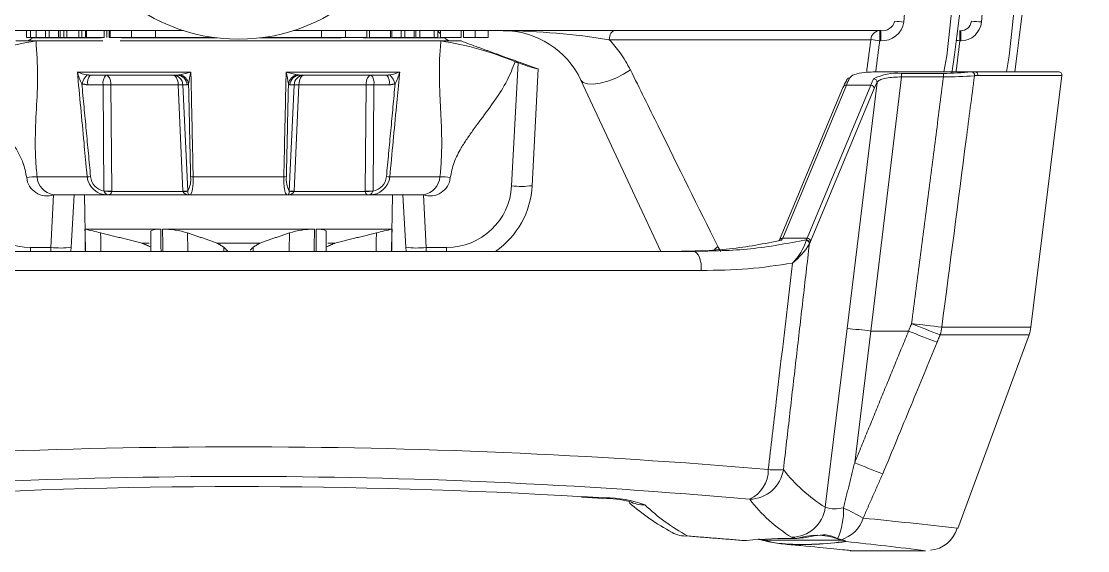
# Model space of a CAD drawing. Extents: x 8 to 113, y 2 to 87.
# Drawn here: x 48.373 to 51.486, y 2.096 to 3.643 of the extents above; entities that cross this region are included whole.
import ezdxf

# ---------------------------------------------------------------- set-up
doc = ezdxf.new("R2010")
doc.units = 0
doc.header["$MEASUREMENT"] = 0
doc.layers.add('OBJECT', color=7, linetype='CONTINUOUS')

msp = doc.modelspace()

# ---------------------------------------------------------------- linework, layer by layer
at = {"layer": 'OBJECT', "linetype": 'Continuous', "lineweight": 15}
for p, q in [((48.8471, 3.6158), (47.1325, 3.6158)), ((48.3882, 3.5958), (48.3882, 3.6158)), ((48.4002, 3.5958), (48.4002, 3.6158)), ((48.4168, 3.5958), (48.4168, 3.6158)), ((48.4441, 3.5958), (48.4441, 3.6158)), ((48.4545, 3.5958), (48.4545, 3.6158)), ((48.4817, 3.5958), (48.4817, 3.6158)), ((48.4869, 3.5958), (48.4869, 3.6158)), ((48.4977, 3.5958), (48.4977, 3.6158)), ((48.5065, 3.5958), (48.5065, 3.6158)), ((48.5414, 3.5958), (48.5414, 3.6158)), ((48.5501, 3.5958), (48.5501, 3.6158)), ((48.561, 3.5958), (48.561, 3.6158)), ((48.5636, 3.5958), (48.5636, 3.6158)), ((48.6155, 3.5958), (48.6155, 3.6158)), ((48.6233, 3.5958), (48.6233, 3.6158)), ((48.6298, 3.5958), (48.6298, 3.6158)), ((48.6322, 3.6158), (48.6322, 3.5958)), ((48.6947, 3.5958), (48.6947, 3.6158)), ((48.7652, 3.5958), (48.7652, 3.6158)), ((50.882, 3.6158), (49.1673, 3.6158)), ((49.2493, 3.5958), (49.2493, 3.6158)), ((49.3197, 3.5958), (49.3197, 3.6158)), ((49.3822, 3.5958), (49.3822, 3.6158)), ((49.3898, 3.5958), (49.3898, 3.6158)), ((49.4508, 3.5958), (49.4508, 3.6158)), ((49.4548, 3.5958), (49.4548, 3.6158)), ((49.4821, 3.5958), (49.4821, 3.6158)), ((49.4925, 3.5958), (49.4925, 3.6158)), ((49.5198, 3.5958), (49.5198, 3.6158)), ((49.5251, 3.5958), (49.5251, 3.6158)), ((49.5362, 3.5958), (49.5362, 3.6158)), ((49.5783, 3.5958), (49.5783, 3.6158)), ((49.5887, 3.5958), (49.5887, 3.6158)), ((49.5966, 3.6064), (49.5887, 3.6143)), ((49.5966, 3.5958), (49.5966, 3.6158)), ((49.6577, 3.5958), (49.6577, 3.6158)), ((49.6643, 3.5958), (49.6643, 3.6158)), ((49.6984, 3.5958), (49.6984, 3.6158)), ((49.7357, 3.5958), (49.7357, 3.6158)), ((49.78, 3.6158), (49.7608, 3.6158)), ((49.78, 3.6158), (49.7608, 3.6158)), ((49.78, 3.6158), (49.7608, 3.6158)), ((50.8791, 3.6158), (50.8791, 3.5863)), ((50.882, 3.5863), (50.882, 3.6158)), ((51.113, 3.6158), (51.113, 3.5863)), ((51.1155, 3.6158), (51.1155, 3.5863)), ((48.3572, 3.5858), (48.4161, 3.5858)), ((48.3882, 3.5958), (48.4002, 3.5958)), ((48.4002, 3.5958), (48.4168, 3.5958)), ((48.4072, 3.5958), (48.406, 3.5946)), ((48.406, 3.5946), (48.6062, 3.5946)), ((48.6113, 3.5858), (48.4161, 3.5858)), ((48.4168, 3.5958), (48.4441, 3.5958)), ((48.4441, 3.5958), (48.4545, 3.5958)), ((48.4545, 3.5958), (48.4817, 3.5958)), ((48.4817, 3.5958), (48.4869, 3.5958)), ((48.4869, 3.5958), (48.4977, 3.5958)), ((48.4977, 3.5958), (48.5065, 3.5958)), ((48.5065, 3.5958), (48.5414, 3.5958)), ((48.5414, 3.5958), (48.5501, 3.5958)), ((48.5501, 3.5958), (48.561, 3.5958)), ((48.561, 3.5958), (48.5636, 3.5958)), ((48.5636, 3.5958), (48.6155, 3.5958)), ((48.6298, 3.5958), (48.6322, 3.5958)), ((48.6947, 3.5958), (48.6322, 3.5958)), ((49.5983, 3.5858), (48.6619, 3.5858)), ((48.6657, 3.5946), (48.9443, 3.5946)), ((48.7652, 3.5958), (48.6947, 3.5958)), ((48.9349, 3.5958), (48.7652, 3.5958)), ((49.0702, 3.5946), (49.3069, 3.5946)), ((49.2493, 3.5958), (49.0795, 3.5958)), ((49.3197, 3.5958), (49.2493, 3.5958)), ((49.3822, 3.5958), (49.3197, 3.5958)), ((49.3714, 3.5946), (49.6084, 3.5946)), ((49.3898, 3.5958), (49.4508, 3.5958)), ((49.4548, 3.5958), (49.4821, 3.5958)), ((49.4821, 3.5958), (49.4925, 3.5958)), ((49.4925, 3.5958), (49.5198, 3.5958)), ((49.5251, 3.5958), (49.5362, 3.5958)), ((49.5362, 3.5958), (49.5783, 3.5958)), ((49.5783, 3.5958), (49.5887, 3.5958)), ((49.5966, 3.5958), (49.6577, 3.5958)), ((49.6572, 3.5858), (49.5983, 3.5858)), ((49.6084, 3.5946), (49.6072, 3.5958)), ((50.8531, 3.5894), (50.0895, 3.5894)), ((50.882, 3.5863), (50.8791, 3.5863)), ((51.1155, 3.5863), (51.113, 3.5863)), ((49.8233, 3.5221), (49.8044, 3.1622)), ((49.8785, 3.5052), (49.8326, 3.522)), ((48.5368, 3.4946), (48.8682, 3.4946)), ((49.1462, 3.4946), (49.4777, 3.4946)), ((49.8643, 3.1627), (49.8822, 3.5039)), ((49.8822, 3.5039), (49.8785, 3.5052)), ((50.936, 3.4958), (51.1568, 3.4958)), ((50.943, 3.4907), (51.0652, 3.4907)), ((50.943, 3.4907), (50.943, 3.4806)), ((51.0652, 3.4907), (51.0652, 3.4806)), ((51.1374, 3.4958), (51.1658, 3.4958)), ((51.1568, 3.4958), (51.4009, 3.4958)), ((51.2799, 3.4958), (51.3304, 3.4958)), ((48.6122, 3.4574), (48.5669, 3.4574)), ((48.8282, 3.4858), (48.5747, 3.4858)), ((48.6145, 3.1468), (48.6122, 3.4574)), ((48.6349, 3.4574), (48.831, 3.4574)), ((48.6349, 3.4574), (48.6372, 3.1468)), ((48.845, 3.1468), (48.831, 3.4574)), ((48.845, 3.4574), (48.8589, 3.1468)), ((48.8571, 3.4574), (48.845, 3.4574)), ((49.1555, 3.1468), (49.1695, 3.4574)), ((49.1695, 3.4574), (49.1574, 3.4574)), ((49.1834, 3.4574), (49.1695, 3.1468)), ((49.1834, 3.4574), (49.3795, 3.4574)), ((49.4398, 3.4858), (49.1863, 3.4858)), ((49.3772, 3.1468), (49.3795, 3.4574)), ((49.4023, 3.4574), (49.4, 3.1468)), ((49.4475, 3.4574), (49.4023, 3.4574)), ((50.24, 2.9708), (50.0065, 3.4714)), ((50.7819, 3.4568), (50.5958, 3.0097)), ((50.6668, 3.0097), (50.853, 3.4568)), ((50.853, 3.4568), (50.7819, 3.4568)), ((50.7838, 2.7451), (50.8712, 3.4642)), ((50.943, 3.4806), (50.8527, 2.7378)), ((51.0652, 3.4806), (50.943, 3.4806)), ((51.4108, 3.4846), (51.1657, 3.4846)), ((51.3206, 2.7493), (51.4108, 3.4846)), ((50.7727, 3.4515), (50.5865, 3.0043)), ((50.8628, 3.4464), (50.6767, 2.9993)), ((48.4192, 3.1885), (48.5655, 3.1885)), ((48.8749, 3.1885), (49.1395, 3.1885)), ((49.449, 3.1885), (49.5952, 3.1885)), ((48.6372, 3.1453), (48.8451, 3.1453)), ((49.1694, 3.1453), (49.3772, 3.1453)), ((48.4593, 2.9821), (48.4674, 3.1362)), ((48.6214, 3.1358), (48.4743, 3.1358)), ((48.5272, 3.1358), (48.5192, 2.9826)), ((48.5572, 3.1358), (48.5601, 2.9708)), ((48.8709, 3.1358), (48.6214, 3.1358)), ((49.1436, 3.1358), (48.8709, 3.1358)), ((49.393, 3.1358), (49.1436, 3.1358)), ((49.5401, 3.1358), (49.393, 3.1358)), ((49.4543, 2.9708), (49.4572, 3.1358)), ((49.4872, 3.1358), (49.4953, 2.9826)), ((49.5552, 2.9821), (49.5471, 3.1362)), ((48.7807, 3.0358), (48.559, 3.0358)), ((48.751, 3.0286), (48.7513, 2.9708)), ((49.2289, 3.0358), (48.7855, 3.0358)), ((49.4555, 3.0358), (49.2338, 3.0358)), ((49.2631, 2.9708), (49.2634, 3.0286)), ((48.7463, 2.9949), (48.7257, 2.9949)), ((49.0693, 2.9949), (48.9452, 2.9949)), ((49.2887, 2.9949), (49.2684, 2.9949)), ((50.5958, 3.0097), (50.6668, 3.0097)), ((47.6804, 2.9708), (50.335, 2.9708)), ((47.9455, 2.9708), (48.4852, 2.9708)), ((48.3998, 2.9821), (48.4593, 2.9821)), ((48.3998, 2.9821), (48.3998, 2.9708)), ((48.4593, 2.9821), (48.4593, 2.9708)), ((48.4852, 2.9708), (48.8735, 2.9708)), ((48.5174, 2.9708), (48.5601, 2.9708)), ((48.9641, 2.9708), (48.9641, 2.9832)), ((49.0504, 2.9708), (49.0504, 2.9832)), ((49.142, 2.9708), (49.5302, 2.9708)), ((49.4543, 2.9708), (49.4971, 2.9708)), ((49.5302, 2.9708), (50.07, 2.9708)), ((49.6147, 2.9821), (49.5552, 2.9821)), ((49.5552, 2.9821), (49.5552, 2.9708)), ((49.6147, 2.9821), (49.6147, 2.9708)), ((49.7578, 2.9708), (50.1139, 2.9708)), ((50.1139, 2.9708), (50.1935, 2.9708)), ((50.1147, 2.9708), (50.2178, 2.9708)), ((50.141, 2.9708), (50.2801, 2.9708)), ((50.1935, 2.9708), (50.24, 2.9708)), ((50.2178, 2.9708), (50.24, 2.9708)), ((50.3967, 2.9761), (50.4064, 2.9845)), ((50.3583, 2.9147), (47.6572, 2.9147)), ((50.7202, 2.2226), (50.7838, 2.7451)), ((51.0603, 2.7493), (51.3206, 2.7493)), ((50.8527, 2.7378), (50.806, 2.353)), ((50.8527, 2.7378), (50.9633, 2.7378)), ((51.3152, 2.7269), (51.0555, 2.7269)), ((51.1069, 2.1609), (51.3152, 2.7269)), ((50.0086, 2.2525), (50.0713, 2.2489)), ((50.0106, 2.2523), (50.0708, 2.2487)), ((50.0713, 2.2492), (50.0776, 2.2499)), ((50.4901, 2.1258), (50.4902, 2.1258)), ((50.4902, 2.1258), (50.4905, 2.1258)), ((50.4903, 2.1258), (50.4905, 2.1258)), ((50.5406, 2.1258), (50.5405, 2.1259)), ((50.5414, 2.1268), (50.7728, 2.1268)), ((50.7734, 2.1268), (50.5416, 2.1268)), ((50.7747, 2.1259), (50.7748, 2.1258)), ((50.7928, 2.0958), (51.0128, 2.0958))]:
    msp.add_line(p, q, dxfattribs=at)
at = {"layer": 'OBJECT', "linetype": 'Continuous', "lineweight": 15, "flags": 128}
for points in [[(51.0663, 3.4958), (51.075, 3.5426), (51.0833, 3.6228), (51.1002, 3.7837)], [(51.2488, 3.4958), (51.2574, 3.5426), (51.2658, 3.6228), (51.2826, 3.7837)], [(50.0895, 3.5894), (50.0901, 3.5947), (50.0911, 3.5998), (50.0926, 3.6043), (50.0946, 3.6083), (50.0968, 3.6115), (50.0993, 3.6138), (50.102, 3.6153), (50.1047, 3.6158)], [(51.1031, 3.5875), (51.1078, 3.5869), (51.113, 3.5863)], [(50.0065, 3.4714), (50.0134, 3.4642), (50.0256, 3.4602), (50.0424, 3.4595), (50.0627, 3.4623), (50.0851, 3.4684), (50.1084, 3.4774), (50.1309, 3.4886), (50.1513, 3.5015)], [(48.6199, 3.4858), (48.6228, 3.4852), (48.6255, 3.4836), (48.628, 3.481), (48.6303, 3.4775), (48.6321, 3.4733), (48.6336, 3.4683), (48.6345, 3.463), (48.6349, 3.4574)], [(48.831, 3.4574), (48.8306, 3.463), (48.8297, 3.4683), (48.8282, 3.4733), (48.8264, 3.4775), (48.8241, 3.481), (48.8216, 3.4836), (48.8189, 3.4852), (48.816, 3.4858)], [(49.1984, 3.4858), (49.1956, 3.4852), (49.1929, 3.4836), (49.1903, 3.481), (49.1881, 3.4775), (49.1862, 3.4733), (49.1848, 3.4683), (49.1839, 3.463), (49.1834, 3.4574)], [(49.3795, 3.4574), (49.3799, 3.463), (49.3809, 3.4683), (49.3823, 3.4733), (49.3842, 3.4775), (49.3864, 3.481), (49.3889, 3.4836), (49.3917, 3.4852), (49.3945, 3.4858)], [(50.5859, 3.002), (50.5862, 3.0034), (50.5865, 3.0043)], [(48.5192, 2.9826), (48.5175, 2.9714), (48.5174, 2.9708)], [(49.4953, 2.9826), (49.4969, 2.9714), (49.4971, 2.9708)], [(50.335, 2.9708), (50.3399, 2.9697), (50.3446, 2.9664), (50.3489, 2.961), (50.3526, 2.9539), (50.3554, 2.9453), (50.3574, 2.9356), (50.3583, 2.9252), (50.3583, 2.9147)]]:
    msp.add_lwpolyline(points, dxfattribs=at)
at = {"layer": 'OBJECT', "linetype": 'Continuous', "lineweight": 15}
for centre, radius, start, end in [((-46.5877, 16.4877), 98.5383, 352.421371, 353.431473), ((-97.4001, 22.7685), 149.9174, 352.613859, 353.276231), ((49.0072, 4.1158), 0.525, 181.6772, 358.3204), ((50.8869, 3.653), 0.0375, 262.4125, 344.8625), ((50.8594, 2.673), 0.9722, 84.6847, 86.2429), ((51.1161, 3.6464), 0.0307, 268.8357, 353.8672), ((51.1178, 3.0288), 0.6151, 84.5615, 87.3104), ((49.7553, 1.4947), 2.1212, 80.9361, 89.3339), ((49.78, 3.3658), 0.25, 25, 90), ((50.8808, 3.5881), 0.0278, 93.4847, 177.1677), ((50.8857, 3.6507), 0.0645, 266.6759, 351.423), ((51.1159, 3.6467), 0.0604, 269.5871, 354.6774), ((48.5588, 2.6597), 0.937, 98.7588, 112.5449), ((48.3848, 3.6158), 0.03, 270, 315), ((49.456, 2.661), 0.9356, 67.4449, 81.2513), ((49.6297, 3.6158), 0.03, 225, 270), ((50.409, 5.5054), 2.0616, 248.6122, 250.0882), ((50.7478, 2.6042), 0.9909, 82.3835, 83.9005), ((50.7278, 6.1386), 2.7656, 250.0635, 251.1133), ((50.1383, 4.3844), 0.9181, 249.9345, 253.5613), ((48.6041, 3.6808), 0.1981, 250.1128, 258.7908), ((48.6859, 3.5323), 0.1538, 194.2059, 207.8948), ((48.6038, 3.4458), 0.0558, 133.185, 164.916), ((48.5612, 4.6697), 1.2146, 283.0618, 284.6445), ((48.8301, 3.4552), 0.0318, 9.3448, 79.9184), ((49.2971, 3.3925), 0.4408, 166.6165, 171.1505), ((48.7174, 3.3925), 0.4408, 8.8495, 13.3835), ((49.4533, 4.6697), 1.2146, 255.3555, 256.9382), ((49.1844, 3.4552), 0.0318, 100.0816, 170.6552), ((49.4103, 3.6808), 0.1981, 281.2092, 289.8872), ((49.4106, 3.4458), 0.0558, 15.084, 46.815), ((49.3286, 3.5323), 0.1538, 332.1052, 345.7941), ((50.9297, 3.3391), 0.1522, 84.9853, 116.6944), ((51.0496, 4.4779), 0.9873, 270.9011, 275.6481), ((51.1459, 3.4856), 0.00985, 351.8397, 84.8762), ((51.1562, 3.4861), 0.00967, 350.6544, 86.2787), ((51.4009, 3.4858), 0.01, 353, 90), ((48.5998, 3.4637), 0.0335, 138.6479, 190.8407), ((48.6451, 3.4637), 0.0335, 138.6479, 190.8407), ((48.6236, 2.9601), 0.4974, 88.6905, 91.3095), ((48.8155, 3.4563), 0.0294, 1.9565, 89.0585), ((48.8277, 3.4563), 0.0294, 1.9565, 89.0585), ((48.838, 3.2803), 0.1772, 87.7427, 92.2573), ((49.1868, 3.4563), 0.0294, 90.9415, 178.0435), ((49.1989, 3.4563), 0.0294, 90.9415, 178.0435), ((49.1765, 3.2803), 0.1772, 87.7427, 92.2573), ((49.3909, 2.9601), 0.4974, 88.6905, 91.3095), ((49.3694, 3.4637), 0.0335, 349.1593, 41.3521), ((49.4146, 3.4637), 0.0335, 349.1593, 41.3521), ((50.9484, 3.3771), 0.1903, 151.0848, 157.8619), ((50.7811, 3.4477), 0.00921, 84.7775, 155.6643), ((50.7911, 3.4683), 0.00933, 86.5384, 174.4818), ((50.964, 3.3843), 0.196, 151.575, 158.2662), ((51.0476, 3.3787), 0.2097, 152.6532, 158.1251), ((50.8526, 3.4466), 0.0102, 358.7677, 87.9095), ((50.861, 3.4648), 0.0102, 356.6195, 88.0996), ((51.0512, 3.3692), 0.2036, 152.1762, 157.7199), ((51.0712, 4.4874), 1.0068, 269.6571, 274.8141), ((48.4162, 2.9934), 0.1951, 89.1184, 98.0518), ((48.4479, 3.1922), 0.0593, 185.4145, 289.1834), ((48.4763, 3.1928), 0.0573, 184.3063, 260.97), ((48.5633, 3.2906), 0.1021, 271.2486, 276.8051), ((48.6245, 3.1952), 0.0594, 186.4914, 271.842), ((48.6237, 3.1946), 0.0487, 186.4415, 259.0672), ((48.8013, 3.1804), 0.0667, 329.7731, 7.5255), ((48.8737, 3.2162), 0.0277, 256.9044, 272.4477), ((49.1407, 3.2162), 0.0277, 267.5523, 283.0956), ((49.2206, 3.1819), 0.0739, 174.3737, 208.3276), ((49.3899, 3.1952), 0.0594, 268.158, 353.5086), ((49.3907, 3.1946), 0.0487, 280.9328, 353.5585), ((49.4512, 3.2906), 0.1021, 263.1949, 268.7514), ((49.5381, 3.1928), 0.0573, 279.0315, 355.6923), ((49.5665, 3.1922), 0.0593, 250.8508, 354.5513), ((49.5982, 2.9934), 0.1951, 81.9482, 90.8816), ((48.3998, 3.1721), 0.19, 183, 270), ((48.6259, 2.6496), 0.4974, 88.6905, 91.3095), ((48.609, 2.8089), 0.3376, 85.2146, 89.0341), ((48.852, 2.9698), 0.1772, 87.7427, 92.2573), ((48.9183, 2.3338), 0.8148, 94.1836, 95.1583), ((48.8634, 3.1581), 0.0224, 215.0588, 274.4036), ((49.1509, 3.1584), 0.0227, 265.959, 324.5785), ((49.1625, 2.9698), 0.1772, 87.7427, 92.2573), ((49.0961, 2.3338), 0.8148, 84.8417, 85.8164), ((49.3886, 2.6496), 0.4974, 88.6905, 91.3095), ((49.4054, 2.8089), 0.3376, 90.9659, 94.7854), ((49.6147, 3.1721), 0.19, 270, 357), ((49.6147, 3.1758), 0.25, 304.9152, 357), ((49.8322, 3.4088), 0.2482, 263.5663, 277.4335), ((48.6266, 3.1255), 0.0103, 88.3387, 91.1001), ((49.3878, 3.1255), 0.0103, 88.8999, 91.6613), ((48.1991, 1.4444), 1.6315, 75.6078, 77.2583), ((48.7862, 2.7933), 0.2424, 72.6544, 90.1654), ((49.2283, 2.7928), 0.2429, 89.8529, 107.3273), ((49.8083, 1.4733), 1.6018, 102.7264, 104.4075), ((50.5949, 3.0005), 0.00921, 84.7775, 155.6643), ((50.5071, 3.0529), 0.1652, 315.2396, 342.2351), ((50.5024, 3.0945), 0.1995, 307.6826, 329.1665), ((50.6635, 2.9924), 0.0102, 359.3462, 85.2479), ((50.6642, 2.9944), 0.0102, 358.1906, 87.9347), ((50.6665, 2.9995), 0.0102, 358.7677, 87.9095), ((48.4871, 3.2287), 0.2482, 263.5663, 277.4335), ((49.5274, 3.2287), 0.2482, 262.5665, 276.4337), ((50.6807, 1.4441), 1.3051, 82.4274, 85.4721), ((51.393, 5.9327), 3.2007, 262.4457, 264.0336), ((52.2226, 5.814), 3.3004, 247.7371, 249.291), ((50.9503, 2.7612), 0.1106, 341.9536, 353.8113), ((51.2213, 2.7615), 0.1, 339.8, 353), ((52.2171, 5.7981), 3.3072, 247.7219, 249.2715), ((49.0077, -15.6612), 18.0606, 85.0888, 94.9112), ((52.1257, 5.5263), 3.4368, 247.4171, 248.8858), ((49.0077, -14.401), 16.7138, 84.87971, 95.12029), ((50.4584, 2.3324), 0.0955, 295.4103, 0.3891), ((50.4979, 2.3472), 0.101, 270.8676, 351.9948), ((50.5759, 2.509), 0.1773, 262.8774, 277.1226), ((50.962, 2.6133), 0.4594, 217.577, 238.2489), ((49.0069, -14.809), 17.0921, 86.62259, 93.40874), ((50.0598, 1.8186), 0.4307, 77.9358, 88.4602), ((50.0838, 1.9433), 0.3067, 69.0987, 91.1657), ((50.8651, 2.5258), 0.4603, 217.4061, 238.0908), ((50.5759, 2.7202), 0.6461, 228.4555, 242.0769), ((50.1915, 2.3276), 0.0978, 244.1382, 271.0296), ((50.6303, 2.6988), 0.6411, 227.0201, 240.8627), ((50.6206, 2.2354), 0.1004, 270.6214, 352.6578), ((50.7493, 2.3132), 0.0951, 252.2305, 284.575), ((50.5752, 2.2124), 0.1982, 335.6676, 2.5322), ((50.4414, 1.5136), 0.7815, 60.113, 64.8732), ((50.74, 2.2197), 0.0952, 285.3477, 342.5386), ((48.9416, -16.5674), 18.8534, 83.40922, 84.24893), ((50.3125, 2.2156), 0.077, 239.4182, 274.1966), ((51.0188, 2.1872), 0.0904, 275.1359, 343.4201), ((50.6165, 0.7683), 1.3633, 89.1507, 95.3114), ((50.5405, 2.1268), 0.000928, 274.9576, 1.4457), ((50.6485, 3.1308), 1.0169, 267.4608, 277.473), ((50.6596, 2.8589), 0.7451, 265.6887, 279.2777), ((50.6951, 1.9564), 0.1846, 70.784, 108.4142), ((50.775, 2.1267), 0.000923, 250.2229, 279.1686), ((50.7751, 2.1267), 0.000925, 249.708, 279.086), ((48.9811, -14.5517), 16.7711, 83.04062, 83.83985)]:
    msp.add_arc(centre, radius, start, end, dxfattribs=at)
for centre, major_axis, ratio, start_param, end_param in [((50.6297, 3.4708), (0.0641, 0.4999), 0.123247, 3.518726, 3.554624), ((50.7008, 3.4708), (0.0641, 0.4999), 0.123247, 3.527575, 3.554624), ((50.7106, 3.4696), (0.064, 0.5099), 0.120906, 3.526962, 3.554011)]:
    msp.add_ellipse(centre, major_axis=major_axis, ratio=ratio, start_param=start_param, end_param=end_param, dxfattribs=at)
for points, knots in [([(51.0906, 5.2158), (51.0557, 4.8259), (51.0088, 4.301), (50.9616, 3.7761), (50.9495, 3.6411)], [0, 0, 0, 0, 0.742768, 1, 1, 1, 1]), ([(48.4161, 3.5858), (48.4184, 3.552), (48.423, 3.4823), (48.4167, 3.3848), (48.4134, 3.3058), (48.4144, 3.2398), (48.4177, 3.2053), (48.4192, 3.1885)], [0, 0, 0, 0, 0.239384, 0.493145, 0.754611, 0.880287, 1, 1, 1, 1]), ([(49.5952, 3.1885), (49.5961, 3.1965), (49.5978, 3.2134), (49.6005, 3.2548), (49.6009, 3.3126), (49.5978, 3.3773), (49.5948, 3.4362), (49.5933, 3.4859), (49.5937, 3.5351), (49.5968, 3.569), (49.5983, 3.5858)], [0, 0, 0, 0, 0.057194, 0.119847, 0.300985, 0.50649, 0.642071, 0.760177, 0.881305, 1, 1, 1, 1]), ([(49.6643, 3.5958), (49.6655, 3.5958), (49.668, 3.5958), (49.6759, 3.5958), (49.6868, 3.5958), (49.6946, 3.5958), (49.6984, 3.5958)], [0, 0, 0, 0, 0.280748, 0.560276, 0.780036, 1, 1, 1, 1]), ([(49.6984, 3.5958), (49.7045, 3.5958), (49.7136, 3.5958), (49.7229, 3.5958), (49.7332, 3.5958), (49.7346, 3.5958), (49.7357, 3.5958)], [0, 0, 0, 0, 0.249373, 0.37504, 0.500926, 1, 1, 1, 1]), ([(50.0895, 3.5894), (50.1006, 3.577), (50.1243, 3.5506), (50.1419, 3.5185), (50.1513, 3.5015)], [0, 0, 0, 0, 0.468953, 1, 1, 1, 1]), ([(48.3889, 3.1866), (48.3859, 3.2014), (48.3806, 3.2276), (48.3634, 3.2624), (48.345, 3.2931), (48.3232, 3.3244), (48.2975, 3.3591), (48.2689, 3.3974), (48.2402, 3.4396), (48.2156, 3.4816), (48.2047, 3.5113), (48.1996, 3.5251)], [0, 0, 0, 0, 0.115434, 0.204199, 0.296296, 0.390311, 0.496175, 0.628006, 0.757037, 0.887489, 1, 1, 1, 1]), ([(49.8149, 3.5251), (49.8076, 3.5064), (49.7921, 3.4668), (49.7559, 3.4117), (49.7213, 3.365), (49.6936, 3.3277), (49.6742, 3.3), (49.6545, 3.2687), (49.6348, 3.2317), (49.6286, 3.2014), (49.6256, 3.1866)], [0, 0, 0, 0, 0.15382, 0.32546, 0.503781, 0.600006, 0.681858, 0.763121, 0.884543, 1, 1, 1, 1]), ([(48.5655, 3.1885), (48.5649, 3.1951), (48.5618, 3.2282), (48.5522, 3.3302), (48.5432, 3.4256), (48.5368, 3.4946)], [0, 0, 0, 0, 0.064852, 0.324258, 1, 1, 1, 1]), ([(48.8682, 3.4946), (48.8684, 3.4879), (48.8691, 3.4549), (48.8713, 3.3528), (48.8734, 3.2574), (48.8749, 3.1885)], [0, 0, 0, 0, 0.064852, 0.324258, 1, 1, 1, 1]), ([(49.1395, 3.1885), (49.1397, 3.1951), (49.1404, 3.2282), (49.1426, 3.3302), (49.1447, 3.4256), (49.1462, 3.4946)], [0, 0, 0, 0, 0.064852, 0.324258, 1, 1, 1, 1]), ([(49.4777, 3.4946), (49.4771, 3.4879), (49.474, 3.4549), (49.4644, 3.3528), (49.4554, 3.2574), (49.449, 3.1885)], [0, 0, 0, 0, 0.064852, 0.324258, 1, 1, 1, 1]), ([(50.1513, 3.5015), (50.1784, 3.4465), (50.2654, 3.27), (50.3489, 3.1009), (50.4064, 2.9845)], [0, 0, 0, 0, 0.311682, 1, 1, 1, 1]), ([(50.936, 3.4958), (50.9192, 3.4958), (50.8857, 3.4958), (50.8421, 3.4949), (50.8094, 3.4907), (50.7956, 3.4838), (50.7922, 3.4784), (50.7916, 3.4776)], [0, 0, 0, 0, 0.235871, 0.47166, 0.709708, 0.951941, 1, 1, 1, 1]), ([(51.1273, 3.4958), (51.1273, 3.4958), (51.1275, 3.4958), (51.1284, 3.4958), (51.1288, 3.4958)], [0, 0, 0, 0, 0.617885, 1, 1, 1, 1]), ([(51.1658, 3.4958), (51.1687, 3.4958), (51.1743, 3.4958), (51.1805, 3.4958), (51.1828, 3.4958), (51.1833, 3.4958)], [0, 0, 0, 0, 0.436722, 0.873503, 1, 1, 1, 1]), ([(50.943, 3.4806), (50.935, 3.4804), (50.9189, 3.4798), (50.8975, 3.4773), (50.881, 3.473), (50.8735, 3.4682), (50.8716, 3.4649), (50.8712, 3.4642)], [0, 0, 0, 0, 0.231454, 0.4628, 0.696832, 0.93503, 1, 1, 1, 1]), ([(51.1557, 3.4842), (51.1476, 3.4219), (51.1159, 3.177), (51.0841, 2.932), (51.0603, 2.7493)], [0, 0, 0, 0, 0.25403, 1, 1, 1, 1]), ([(48.8749, 3.1885), (48.8749, 3.1824), (48.875, 3.1704), (48.8735, 3.155), (48.871, 3.1432), (48.868, 3.1369), (48.8658, 3.1357), (48.8649, 3.1358), (48.8648, 3.1358)], [0, 0, 0, 0, 0.20087, 0.40002, 0.605987, 0.832568, 0.991709, 1, 1, 1, 1]), ([(49.1496, 3.1358), (49.1496, 3.1358), (49.1487, 3.1358), (49.1463, 3.137), (49.1428, 3.1446), (49.1401, 3.1611), (49.1394, 3.1771), (49.1395, 3.1862), (49.1395, 3.1885)], [0, 0, 0, 0, 0.008302, 0.15352, 0.438825, 0.698284, 0.923791, 1, 1, 1, 1]), ([(48.6264, 3.1358), (48.6265, 3.1358), (48.6266, 3.1358), (48.6267, 3.1358), (48.6267, 3.1358), (48.6268, 3.1358), (48.6268, 3.1358), (48.6266, 3.1358), (48.6257, 3.1359), (48.6233, 3.1365), (48.6198, 3.1388), (48.6167, 3.1426), (48.6153, 3.1454), (48.6147, 3.1464)], [0, 0, 0, 0, 0.006251, 0.010873, 0.014164, 0.017464, 0.021803, 0.032032, 0.073944, 0.240397, 0.569572, 0.838891, 1, 1, 1, 1]), ([(48.6372, 3.1453), (48.6369, 3.1444), (48.6362, 3.1421), (48.6345, 3.1392), (48.6322, 3.137), (48.6302, 3.136), (48.6287, 3.1358), (48.6278, 3.1358), (48.6273, 3.1358), (48.6271, 3.1358), (48.6269, 3.1358)], [0, 0, 0, 0, 0.122284, 0.317428, 0.550884, 0.808436, 0.924596, 0.961092, 0.979105, 1, 1, 1, 1]), ([(48.8589, 3.1464), (48.8589, 3.1454), (48.8589, 3.1429), (48.8598, 3.1397), (48.8613, 3.1371), (48.8629, 3.136), (48.8638, 3.1358), (48.8643, 3.1358), (48.8645, 3.1358), (48.8645, 3.1358), (48.8646, 3.1358), (48.8647, 3.1358), (48.8648, 3.1358), (48.8648, 3.1358), (48.8648, 3.1358)], [0, 0, 0, 0, 0.153502, 0.380166, 0.626293, 0.875654, 0.967797, 0.976809, 0.980954, 0.984134, 0.9874, 0.990544, 0.996552, 1, 1, 1, 1]), ([(49.1496, 3.1358), (49.1497, 3.1358), (49.1497, 3.1358), (49.1498, 3.1358), (49.1499, 3.1358), (49.15, 3.1358), (49.1501, 3.1358), (49.1504, 3.1358), (49.1511, 3.1359), (49.1526, 3.1365), (49.1544, 3.1388), (49.1555, 3.1426), (49.1555, 3.1454), (49.1555, 3.1464)], [0, 0, 0, 0, 0.006251, 0.010873, 0.014164, 0.017464, 0.021803, 0.032032, 0.073944, 0.240397, 0.569572, 0.838891, 1, 1, 1, 1]), ([(49.3875, 3.1358), (49.3874, 3.1358), (49.3871, 3.1358), (49.3867, 3.1358), (49.3862, 3.1358), (49.3858, 3.1358), (49.3853, 3.1359), (49.384, 3.1361), (49.3823, 3.1369), (49.3802, 3.139), (49.3785, 3.1416), (49.3776, 3.1438), (49.3773, 3.145), (49.3772, 3.1453)], [0, 0, 0, 0, 0.018769, 0.038235, 0.073788, 0.102194, 0.141005, 0.196489, 0.443992, 0.659494, 0.842806, 0.961684, 1, 1, 1, 1]), ([(49.3997, 3.1464), (49.3991, 3.1451), (49.3977, 3.1425), (49.3951, 3.1394), (49.3921, 3.1371), (49.3898, 3.1361), (49.3884, 3.1359), (49.388, 3.1358), (49.3878, 3.1358), (49.3877, 3.1358), (49.3877, 3.1358), (49.3877, 3.1358), (49.3877, 3.1358), (49.3878, 3.1358), (49.3879, 3.1358), (49.388, 3.1358), (49.388, 3.1358)], [0, 0, 0, 0, 0.195249, 0.405042, 0.63115, 0.87102, 0.919811, 0.950317, 0.968702, 0.975002, 0.981359, 0.984371, 0.988053, 0.991379, 0.998345, 1, 1, 1, 1]), ([(48.6269, 3.1358), (48.6254, 3.1358), (48.6236, 3.1358), (48.6218, 3.1358), (48.6214, 3.1358)], [0, 0, 0, 0, 0.820915, 1, 1, 1, 1]), ([(48.6214, 3.1358), (48.6218, 3.1358), (48.6235, 3.1358), (48.6251, 3.1358), (48.6264, 3.1358)], [0, 0, 0, 0, 0.220699, 1, 1, 1, 1]), ([(48.865, 3.1358), (48.8665, 3.1358), (48.8684, 3.1358), (48.8704, 3.1358), (48.8709, 3.1358)], [0, 0, 0, 0, 0.773768, 1, 1, 1, 1]), ([(48.8709, 3.1358), (48.8705, 3.1358), (48.8686, 3.1358), (48.8667, 3.1358), (48.8652, 3.1358)], [0, 0, 0, 0, 0.179085, 1, 1, 1, 1]), ([(49.1436, 3.1358), (49.144, 3.1358), (49.146, 3.1358), (49.148, 3.1358), (49.1495, 3.1358)], [0, 0, 0, 0, 0.226259, 1, 1, 1, 1]), ([(49.1493, 3.1358), (49.1477, 3.1358), (49.1458, 3.1358), (49.1439, 3.1358), (49.1436, 3.1358)], [0, 0, 0, 0, 0.820915, 1, 1, 1, 1]), ([(49.393, 3.1358), (49.3927, 3.1358), (49.3909, 3.1358), (49.389, 3.1358), (49.3875, 3.1358)], [0, 0, 0, 0, 0.179085, 1, 1, 1, 1]), ([(49.3888, 3.1358), (49.3898, 3.1358), (49.3912, 3.1358), (49.3927, 3.1358), (49.393, 3.1358)], [0, 0, 0, 0, 0.740622, 1, 1, 1, 1]), ([(48.7516, 3.0286), (48.7514, 3.0289), (48.7503, 3.0307), (48.7552, 3.0332), (48.7654, 3.0354), (48.7759, 3.0357), (48.7807, 3.0358)], [0, 0, 0, 0, 0.061014, 0.396205, 0.723219, 1, 1, 1, 1]), ([(49.2338, 3.0358), (49.2392, 3.0356), (49.25, 3.0354), (49.2597, 3.033), (49.2641, 3.0306), (49.2631, 3.0289), (49.2629, 3.0286)], [0, 0, 0, 0, 0.313732, 0.627321, 0.944959, 1, 1, 1, 1]), ([(50.5928, 3.0031), (50.5425, 2.9933), (50.4412, 2.9736), (50.334, 2.9717), (50.2801, 2.9708)], [0, 0, 0, 0, 0.496643, 1, 1, 1, 1]), ([(50.335, 2.9708), (50.3912, 2.9717), (50.5041, 2.9736), (50.6109, 2.9943), (50.6646, 3.0047)], [0, 0, 0, 0, 0.497068, 1, 1, 1, 1]), ([(48.8735, 2.9708), (48.8851, 2.9708), (48.9084, 2.9708), (48.9386, 2.9708), (48.9609, 2.9708), (48.9713, 2.9708), (48.9722, 2.9708), (48.9725, 2.9708)], [0, 0, 0, 0, 0.22061, 0.441205, 0.6623, 0.88484, 1, 1, 1, 1]), ([(49.0429, 2.9708), (49.0441, 2.9708), (49.0464, 2.9708), (49.0647, 2.9708), (49.0916, 2.9708), (49.1192, 2.9708), (49.1364, 2.9708), (49.142, 2.9708)], [0, 0, 0, 0, 0.224518, 0.449077, 0.672569, 0.894408, 1, 1, 1, 1]), ([(50.07, 2.9708), (50.0813, 2.9708), (50.1043, 2.9708), (50.1286, 2.9708), (50.141, 2.9708)], [0, 0, 0, 0, 0.49149, 1, 1, 1, 1]), ([(50.6244, 2.9367), (50.5812, 2.93), (50.4946, 2.9168), (50.4038, 2.9154), (50.3583, 2.9147)], [0, 0, 0, 0, 0.497922, 1, 1, 1, 1]), ([(50.5539, 2.3331), (50.5616, 2.3991), (50.5851, 2.6003), (50.6086, 2.8015), (50.6244, 2.9367)], [0, 0, 0, 0, 0.328344, 1, 1, 1, 1]), ([(51.0465, 2.705), (51.0212, 2.6433), (50.9686, 2.5149), (50.9154, 2.3868), (50.8877, 2.3203)], [0, 0, 0, 0, 0.480478, 1, 1, 1, 1]), ([(50.6034, 2.1149), (50.5868, 2.1166), (50.5642, 2.119), (50.5455, 2.1244), (50.5406, 2.1259)], [0, 0, 0, 0, 0.736893, 1, 1, 1, 1]), ([(50.5416, 2.1268), (50.5556, 2.1228), (50.575, 2.1173), (50.5975, 2.1162), (50.6036, 2.1159)], [0, 0, 0, 0, 0.728741, 1, 1, 1, 1]), ([(50.6367, 2.1315), (50.6367, 2.1315), (50.6289, 2.1326), (50.6253, 2.1338), (50.6217, 2.135)], [0, 0, 0, 0, 0.008018, 1, 1, 1, 1]), ([(50.7549, 2.1316), (50.7447, 2.1362), (50.7264, 2.1442), (50.6868, 2.1399), (50.6573, 2.1328), (50.6396, 2.1325), (50.6367, 2.1325)], [0, 0, 0, 0, 0.35074, 0.624871, 0.939556, 1, 1, 1, 1]), ([(50.6034, 2.1149), (50.6188, 2.1134), (50.6776, 2.108), (50.7515, 2.1007), (50.7985, 2.0958), (50.7941, 2.0963), (50.7928, 2.0964)], [0, 0, 0, 0, 0.124817, 0.478455, 0.842408, 1, 1, 1, 1])]:
    msp.add_open_spline(points, degree=3, knots=knots, dxfattribs=at)
for points in [[(51.3111, 5.2158), (51.1761, 3.6411)], [(50.8406, 3.4939), (50.8531, 3.5894)], [(50.8791, 3.5863), (50.8672, 3.4951)], [(51.113, 3.5863), (51.102, 3.4958)], [(49.7848, 3.5388), (49.7069, 3.5671)], [(49.8149, 3.5251), (49.8233, 3.5221)], [(48.5656, 3.4865), (48.5747, 3.4858)], [(48.8282, 3.4858), (48.8357, 3.4865)], [(49.1788, 3.4865), (49.1863, 3.4858)], [(49.4398, 3.4858), (49.4488, 3.4865)], [(49.8785, 3.5039), (49.8785, 3.5052)], [(51.1468, 3.4954), (51.1568, 3.4958)], [(48.5669, 3.4574), (48.5499, 3.4603)], [(48.5499, 3.4603), (48.5754, 3.1892)], [(48.8615, 3.4603), (48.8571, 3.4574)], [(48.8674, 3.1892), (48.8615, 3.4603)], [(49.1529, 3.4603), (49.147, 3.1892)], [(49.1574, 3.4574), (49.1529, 3.4603)], [(49.4391, 3.1892), (49.4645, 3.4603)], [(49.4645, 3.4603), (49.4475, 3.4574)], [(50.9722, 2.7597), (51.0652, 3.4806)], [(51.1657, 3.4846), (51.1557, 3.4842)], [(48.6147, 3.1464), (48.6145, 3.1468)], [(48.6372, 3.1468), (48.6372, 3.1453)], [(48.8451, 3.1453), (48.845, 3.1468)], [(48.8589, 3.1468), (48.8589, 3.1464)], [(49.1555, 3.1464), (49.1555, 3.1468)], [(49.1695, 3.1468), (49.1694, 3.1453)], [(49.3772, 3.1453), (49.3772, 3.1468)], [(49.4, 3.1468), (49.3997, 3.1464)], [(48.4743, 3.1358), (48.4674, 3.1362)], [(49.5471, 3.1362), (49.5401, 3.1358)], [(48.5601, 2.9708), (48.559, 3.0358)], [(48.7257, 2.9949), (48.6047, 3.0248)], [(48.6047, 3.0248), (48.6056, 2.9708)], [(48.7807, 3.0358), (48.781, 2.9708)], [(48.7864, 2.9708), (48.7855, 3.0358)], [(48.9452, 2.9949), (48.8585, 3.0248)], [(48.8585, 3.0248), (48.8592, 2.9708)], [(49.1559, 3.0248), (49.0693, 2.9949)], [(49.1553, 2.9708), (49.1559, 3.0248)], [(49.2289, 3.0358), (49.2281, 2.9708)], [(49.2335, 2.9708), (49.2338, 3.0358)], [(49.4098, 3.0248), (49.2887, 2.9949)], [(49.4088, 2.9708), (49.4098, 3.0248)], [(49.4555, 3.0358), (49.4543, 2.9708)], [(48.7521, 2.9832), (48.7257, 2.9949)], [(48.9641, 2.9832), (48.9452, 2.9949)], [(49.0693, 2.9949), (49.0504, 2.9832)], [(49.2887, 2.9949), (49.2623, 2.9832)], [(50.6737, 2.9923), (50.5979, 2.3331)], [(50.6644, 3.0026), (50.6646, 3.0047)], [(50.6745, 2.9941), (50.6737, 2.9923)], [(48.9762, 2.9708), (48.9641, 2.9832)], [(49.0504, 2.9832), (49.0416, 2.9741)], [(50.4064, 2.9845), (50.4149, 2.9708)], [(50.9633, 2.7378), (50.9722, 2.7597)], [(50.806, 2.353), (50.9633, 2.7378)], [(51.0555, 2.7269), (51.0465, 2.705)], [(50.7732, 2.2211), (50.806, 2.353)], [(50.8877, 2.3203), (50.8308, 2.1911)], [(50.0138, 2.2534), (50.0776, 2.2499)], [(50.3182, 2.1388), (50.4866, 2.1252)], [(50.4801, 2.1258), (50.4866, 2.1252)], [(50.4866, 2.1252), (50.4901, 2.1258)], [(50.4903, 2.1258), (50.4901, 2.1258)], [(50.5405, 2.1259), (50.5257, 2.1297)], [(50.5416, 2.1268), (50.5414, 2.1268)], [(50.7558, 2.1307), (50.7652, 2.1279)], [(50.7652, 2.1279), (50.7751, 2.1258)], [(50.7752, 2.1258), (50.7751, 2.1258)], [(50.7752, 2.1258), (50.7807, 2.1225)]]:
    msp.add_open_spline(points, degree=1, dxfattribs=at)

doc.saveas('drawing.dxf')
